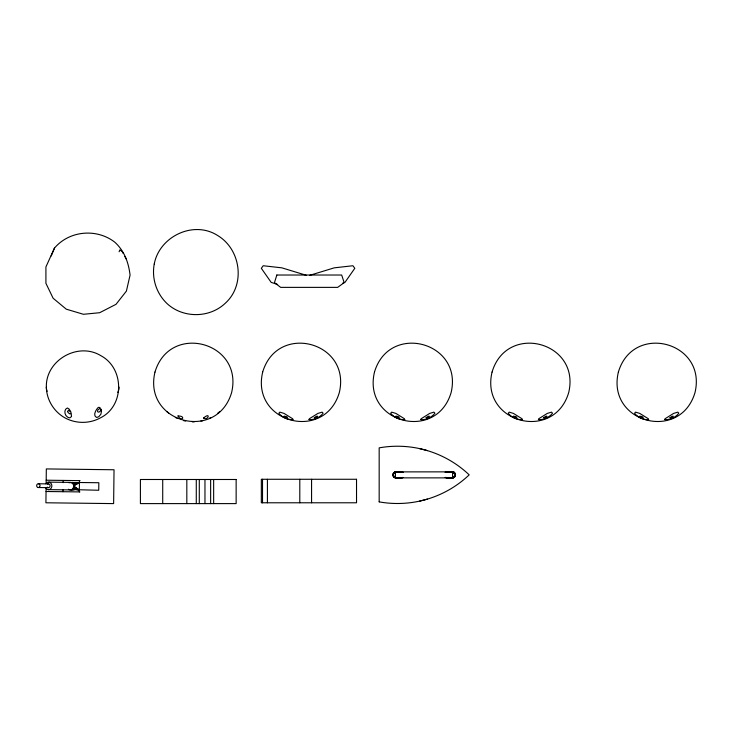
<?xml version="1.0" encoding="UTF-8"?>
<svg xmlns="http://www.w3.org/2000/svg" width="733" height="733" viewBox="0 0 733 733"><rect width="100%" height="100%" fill="white"/><g stroke="black" fill="none" stroke-linecap="round" stroke-linejoin="round"><path stroke-width="1.1" d="M392.861 475.25L393.456 473.032L395.454 471.887L452.573 471.86C456.421 471.722 456.421 478.008 452.573 477.87L395.454 477.87L393.447 476.688L392.861 475.25L395.454 477.87L403.141 477.485M46.097 488.114L45.913 502.783L113.624 503.608L114.036 469.761L46.326 468.928L46.152 483.597M62.983 491.706L63.011 489.452M63.093 482.68L63.12 480.417M79.329 491.907L79.466 480.619M46.344 387.088C45.565 360.233 78.055 341.624 100.879 355.697C124.308 368.149 124.747 405.395 100.879 417.636A36.623 35.835 0 0 1 64.522 417.636C53.701 411.35 46.564 399.65 46.344 387.088A36.357 20.597 0 0 0 47.141 391.376M48.195 489.635L70.056 489.901C74.454 490.267 75.013 482.864 70.689 482.406L48.818 482.14M309.051 419.578L309.289 418.79L317.893 413.421L322.163 412.129L323.106 413.229C320.129 417.379 313.926 420.073 309.051 419.588M420.852 419.578L421.09 418.79L429.694 413.421L433.963 412.129L434.907 413.229C431.902 417.269 425.763 420.266 420.852 419.588M538.434 419.578L538.673 418.79L547.285 413.421L551.546 412.129L552.49 413.229C549.512 417.379 543.309 420.073 538.443 419.588M664.739 419.578L664.987 418.79L673.59 413.421L677.86 412.129L678.795 413.229C675.817 417.379 669.623 420.073 664.749 419.588M119.103 251.776L119.836 249.916L122.246 251.602L122.961 253.178M51.228 255.927L54.453 248.111C69.36 230.501 96.802 228.155 114.879 242.247C124.418 250.961 128.577 262.561 130.071 275.122L126.397 291.111L115.997 304.332L99.651 312.716L83.434 314.292L66.254 309.161L53.115 298.23L45.913 283.295L45.913 266.949L54.453 248.111M399.888 472.409L403.214 472.29L395.454 471.887L392.861 474.856L395.454 477.87L402.408 477.779L394.675 477.632M217.912 413.009L219.744 411.607M445.133 477.43L452.573 477.87L455.569 474.865L452.573 471.86L445.243 472.235L454.066 472.263L445.243 472.235M392.861 474.462L395.454 471.887L401.721 471.869L394.693 472.089L402.49 471.979L398.633 472.391M292.934 419.588C288.06 420.082 281.893 417.379 278.888 413.256L279.823 412.129L284.092 413.421L292.696 418.79L292.934 419.578M404.735 419.588C399.861 420.082 393.694 417.379 390.689 413.256L391.624 412.129L395.893 413.421L404.497 418.79L404.735 419.578M522.317 419.588C517.443 420.082 511.277 417.379 508.271 413.256L509.206 412.129L513.476 413.421L522.079 418.79L522.317 419.578M648.623 419.588C643.721 420.266 637.609 417.269 634.576 413.256L635.52 412.129L639.781 413.421L648.393 418.79L648.632 419.578M447.258 477.559L452.573 477.87L455.468 475.644M393.062 473.71L395.454 471.887L400.209 472.244M209.4 418.231L211.232 417.471M447.35 477.54L452.573 477.87L455.166 476.368M393.456 473.032L395.454 471.887L395.454 477.87L394.006 477.238M73.694 485.512L79.448 482.506L98.827 482.735L98.735 490.258L71.779 489.571M454.689 472.739L452.573 471.86L452.573 477.87L454.689 476.991M394.015 472.483L395.454 471.887M448.129 477.495L445.847 477.742L453.342 477.76L446.626 477.861L449.65 477.531M68.966 482.735L72.879 482.433M73.428 484.577L79.448 482.506L72.32 483.084M200.888 420.999L202.72 420.76M342.797 283.085L344.95 282.388L354.799 268.305L352.921 265.74L334.275 267.838L309.747 275.324M452.573 477.87L454.066 477.467L446.626 477.861M419.533 501.134L427.403 499.109M72.961 483.743L79.448 482.506L73.703 486.006L79.356 490.029L72.521 489.039M448.917 472.409L451.07 472.263M183.855 420.76L185.687 420.999M192.367 421.878L194.199 421.878M402.151 477.54L396.214 477.843L401.079 477.54M71.541 482.626L74.931 482.571M46.188 480.216L80.044 480.628M38.354 483.771L48.451 483.89M38.308 487.527L48.405 487.656M46.051 491.495L79.906 491.916M72.127 489.928L69.204 489.681A3.766 3.363 -89.3 0 1 68.426 489.223M446.745 471.869L454.066 472.263M70.936 489.864L74.088 489.919M448.239 472.299L450.392 472.446M397.918 477.531L400.859 477.751L400.136 477.44M175.343 417.471L177.175 418.231M419.533 448.596L427.403 450.621M73.117 488.325L79.356 490.029L73.721 486.492M306.385 275.324L281.857 267.838L263.211 265.74L261.333 268.305L271.183 282.388L277.66 284.468M451.07 477.467L451.794 477.76M73.529 487.454L79.356 490.029M166.831 411.607L168.663 413.009M455.166 473.362L452.573 471.86L455.468 474.086M393.447 476.688L395.454 477.87L393.062 476.001M124.857 256.55L126.397 259.143M67.628 411.378L68.691 410.251L70.872 412.038L69.131 409.078L67.39 407.979C63.679 409.188 64.376 415.153 67.39 416.93A2.034 0.852 24.7 0 0 69.947 417.783L71.504 416.536L71.174 412.871L70.111 413.998L68.334 412.826A3.702 2.291 28.9 0 1 67.628 411.378M311.571 479.272L311.571 502.783M299.797 479.272L299.797 502.783M267.417 479.272L267.417 502.783M262.515 479.272L262.515 502.783M213.651 479.492L213.651 503.608M210.637 479.492L210.637 503.608M204.965 479.492L204.965 503.608M199.294 479.492L199.294 503.608M196.279 479.492L196.279 503.608M186.823 479.492L186.823 503.608M162.717 479.492L162.717 503.608M119.067 387.088A36.357 20.597 0 0 1 117.821 392.421M47.608 484.137A1.878 1.686 -89.3 0 1 49.817 484.715A1.878 1.686 -89.3 0 1 49.487 487.225A1.878 1.686 -89.3 0 1 47.224 487.088M45.758 483.716A3.766 3.363 -89.3 0 1 50.898 483.239A3.766 3.363 -89.3 0 1 50.421 488.975A3.766 3.363 -89.3 0 1 45.446 487.463M101.447 411.479L100.879 414.246L98.955 416.5A2.034 0.852 -24.7 0 1 96.408 417.352C92.633 415.556 95.895 409.71 98.085 407.594L98.955 407.273C103.023 408.904 97.352 408.272 97.452 411.14C97.846 413.733 101.456 410.865 100.998 409.078L101.447 411.479M154.242 264.008C151.548 278.338 156.404 293.457 166.977 303.508L167.069 303.599C182.865 318.278 209.097 318.278 224.894 303.599L224.985 303.508C245.766 285.201 241.01 249.541 217.765 235.586C193.704 219.982 159.409 236.393 154.242 264.008M154.975 372.071C142.871 422.684 216.776 442.485 231.601 392.604C243.704 341.99 169.799 322.19 154.975 372.071M262.68 372.071C250.576 422.684 324.481 442.485 339.306 392.604C351.409 341.99 277.505 322.19 262.68 372.071M374.481 372.071C362.377 422.684 436.282 442.485 451.107 392.604C463.21 341.99 389.305 322.19 374.481 372.071M492.063 372.071C479.959 422.684 553.873 442.485 568.689 392.604C580.793 341.99 506.888 322.19 492.063 372.071M618.377 372.071C606.264 422.684 680.178 442.485 694.994 392.604C707.107 341.99 633.193 322.19 618.377 372.071M203.563 418.03C208.09 421.283 211.205 411.35 203.563 418.03M314.32 417.709C318.186 418.415 319.157 413.769 314.32 417.709M426.12 417.709C429.987 418.415 430.958 413.769 426.12 417.709M543.703 417.709C547.569 418.415 548.541 413.769 543.703 417.709M670.017 417.709C673.874 418.415 674.846 413.769 670.017 417.709M276.836 275.022L274.454 282.654L280.675 287.373L337.666 287.373L344.162 282.654L341.679 275.022L276.836 275.022M178.018 415.959C181.463 422.455 186.622 415.923 178.018 415.959M284.157 416.252C287.519 419.954 289.443 416.307 284.157 416.252M395.957 416.252C399.32 419.954 401.244 416.307 395.957 416.252M513.54 416.252C516.902 419.954 518.827 416.307 513.54 416.252M639.845 416.252C643.207 419.954 645.141 416.307 639.845 416.252M356.531 479.272L261.333 479.272L261.333 502.783L356.531 502.783L356.531 479.272M236.145 479.492L140.415 479.492L140.415 503.608L236.145 503.608L236.145 479.492M379.172 501.876L379.172 447.854A104.113 104.113 0 0 1 469.193 474.865A104.113 104.113 0 0 1 379.172 501.876M39.509 486.996A1.878 1.686 -89.3 0 0 38.794 483.835A1.878 1.686 -89.3 0 0 36.705 486.116A1.878 1.686 -89.3 0 0 39.509 486.996"/></g></svg>
